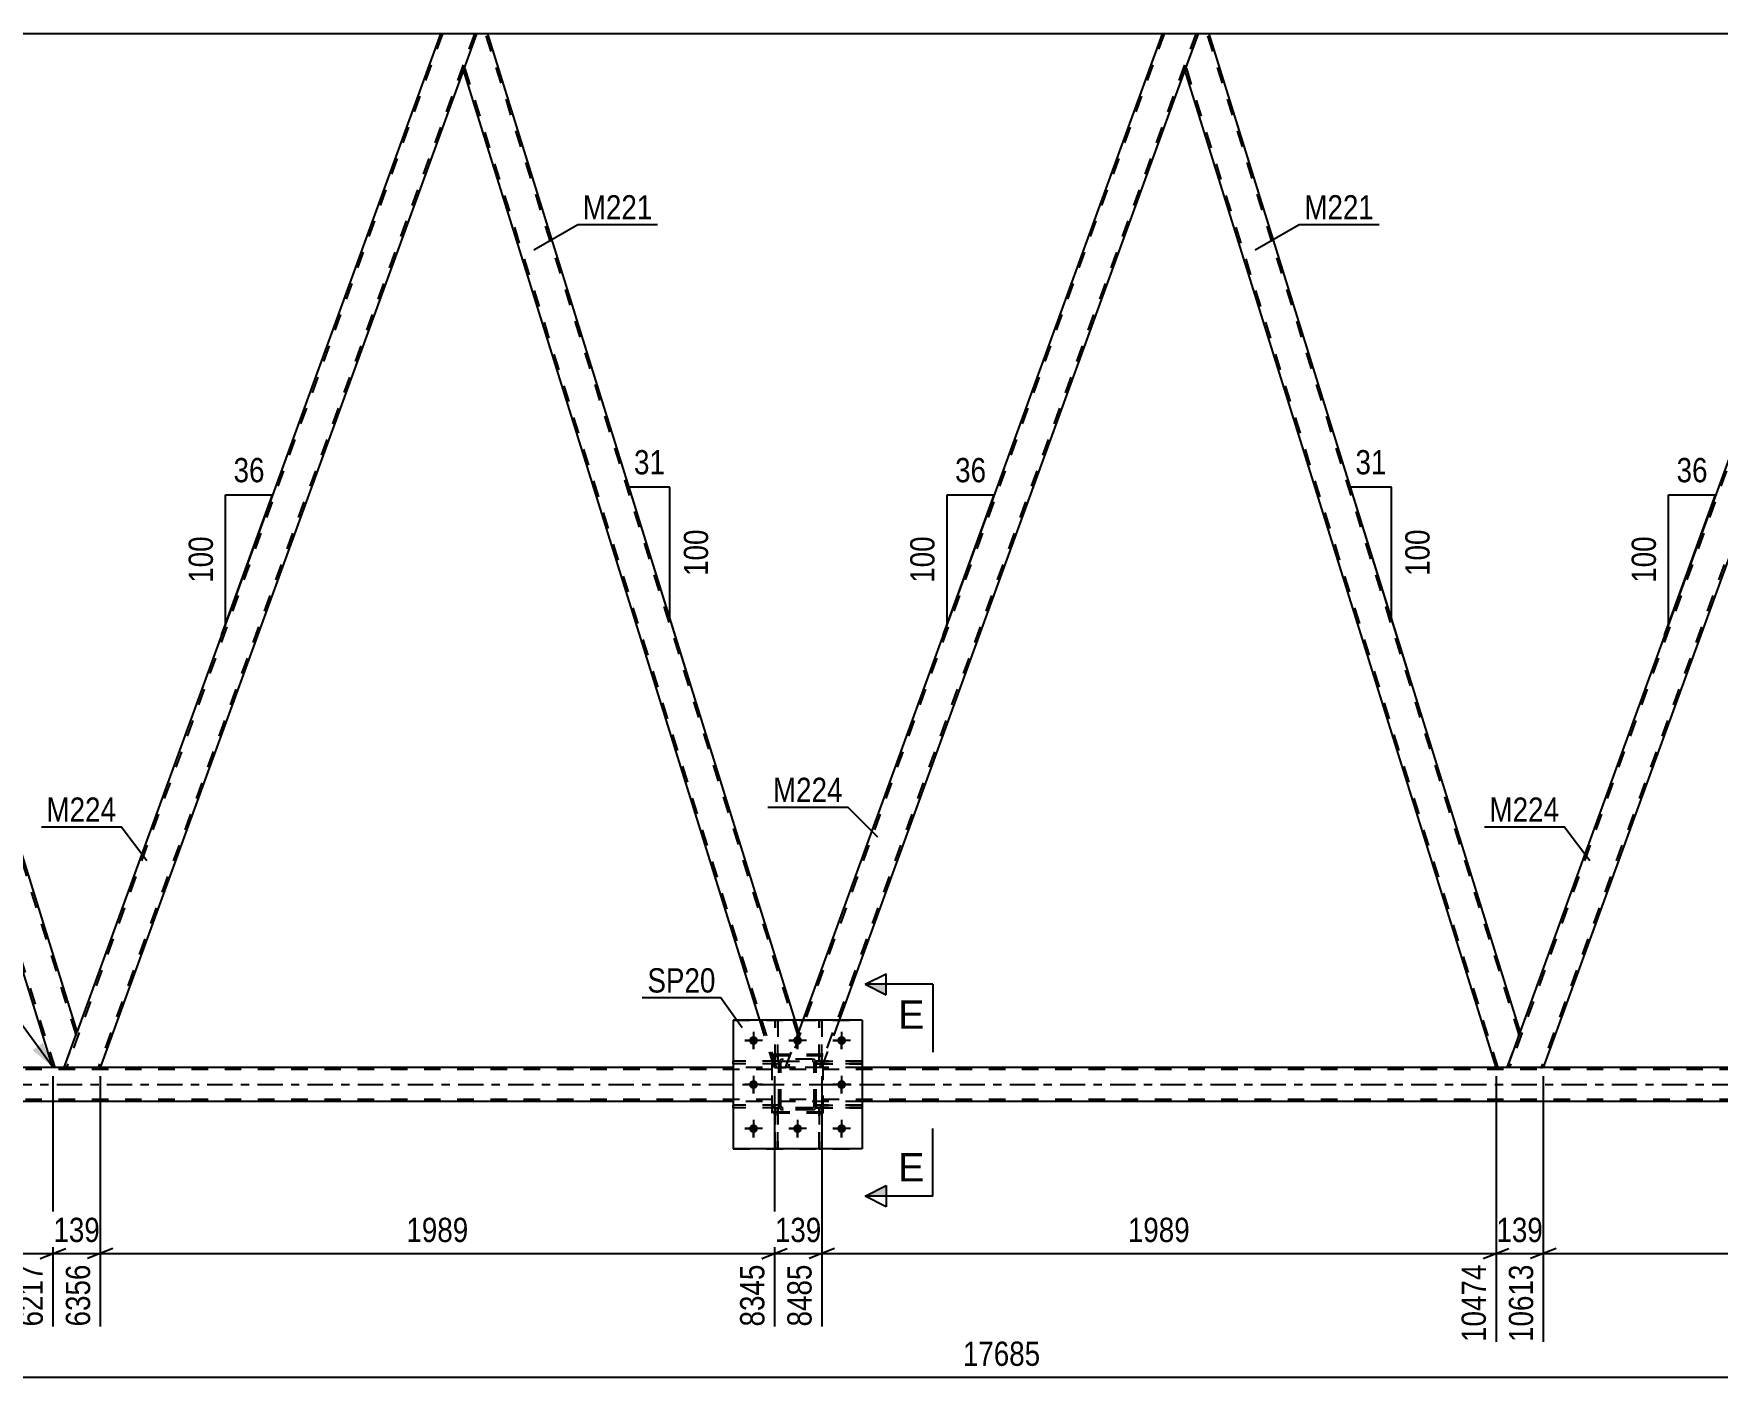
# Model space of a CAD drawing. Header units: millimetres. Extents: x 0 to 841, y 0 to 594.
# Drawn here: x 304.1 to 502.8, y 299.2 to 457.8 of the extents above; entities that cross this region are included whole.
import ezdxf

# ---------------------------------------------------------------- set-up
doc = ezdxf.new("R2010")
doc.units = ezdxf.units.MM
doc.linetypes.add('DXK_LINE_DOT2', pattern=[3.9198, 1.9599, -1.9599])
doc.linetypes.add('DXK_LINE_DOT3', pattern=[5.9187, 2.979, -0.9799, 0.9799, -0.9799])
doc.styles.add('Arial', font='ARIAL.TTF', dxfattribs={"height": 0.2})
doc.styles.add('Arial Narrow', font='ARIALN.TTF', dxfattribs={"height": 0.2})

# ---------------------------------------------------------------- blocks, each defined once
blk = doc.blocks.new('Part-318894934-3386 - 3252')
at = {"color": 7, "linetype": 'DXK_LINE_DOT2'}
for p, q in [((386.64, 341.39), (401.84, 341.39)), ((386.64, 341.39), (386.64, 326.19)), ((401.84, 341.39), (401.84, 326.19)), ((386.64, 326.19), (401.84, 326.19))]:
    blk.add_line(p, q, dxfattribs=at)
blk = doc.blocks.new('Part-318894934-3440 - 3252')
at = {"color": 2, "linetype": 'Continuous'}
for p, q in [((306.38, 335.79), (231.57, 335.79)), ((386.64, 335.79), (311.96, 335.79)), ((476.65, 335.79), (401.84, 335.79)), ((556.9, 335.79), (482.23, 335.79)), ((386.64, 331.79), (231.57, 331.79)), ((556.9, 331.79), (401.84, 331.79))]:
    blk.add_line(p, q, dxfattribs=at)
at = {"color": 7, "linetype": 'DXK_LINE_DOT2'}
for p, q in [((311.96, 335.79), (306.38, 335.79)), ((401.84, 335.79), (386.64, 335.79)), ((482.23, 335.79), (476.65, 335.79)), ((704.9, 335.55), (93.76, 335.55)), ((704.9, 332.03), (93.76, 332.03)), ((401.84, 331.79), (386.64, 331.79))]:
    blk.add_line(p, q, dxfattribs=at)
at = {"color": 7, "linetype": 'DXK_LINE_DOT3'}
blk.add_line((93.76, 333.79), (704.9, 333.79), dxfattribs=at)
blk = doc.blocks.new('Part-318894934-3387 - 3252')
at = {"color": 7, "linetype": 'DXK_LINE_DOT2'}
for p, q in [((392.04, 336.31), (392.07, 336.5)), ((392.07, 336.5), (392.04, 336.31)), ((392.04, 331.27), (392.04, 336.31)), ((392.28, 336.31), (392.29, 336.41)), ((392.28, 331.27), (392.28, 336.31)), ((392.29, 336.41), (392.35, 336.48)), ((392.33, 336.76), (392.52, 336.79)), ((392.52, 336.79), (392.33, 336.76)), ((392.35, 336.48), (392.42, 336.54)), ((392.42, 336.54), (392.52, 336.55)), ((395.96, 336.79), (392.52, 336.79)), ((392.52, 336.55), (395.96, 336.55)), ((395.96, 336.79), (396.14, 336.76)), ((396.14, 336.76), (395.96, 336.79)), ((395.96, 336.55), (396.05, 336.54)), ((396.05, 336.54), (396.12, 336.48)), ((396.12, 336.48), (396.18, 336.41)), ((396.18, 336.41), (396.2, 336.31)), ((396.2, 331.27), (396.2, 336.31)), ((396.4, 336.5), (396.44, 336.31)), ((396.44, 336.31), (396.4, 336.5)), ((396.44, 331.27), (396.44, 336.31)), ((392.07, 331.09), (392.04, 331.27)), ((392.04, 331.27), (392.07, 331.09)), ((392.29, 331.18), (392.28, 331.27)), ((392.35, 331.11), (392.29, 331.18)), ((392.52, 330.79), (392.33, 330.83)), ((392.33, 330.83), (392.52, 330.79)), ((392.42, 331.05), (392.35, 331.11)), ((392.52, 331.03), (392.42, 331.05)), ((395.96, 331.03), (392.52, 331.03)), ((395.96, 330.79), (392.52, 330.79)), ((396.05, 331.05), (395.96, 331.03)), ((396.14, 330.83), (395.96, 330.79)), ((395.96, 330.79), (396.14, 330.83)), ((396.12, 331.11), (396.05, 331.05)), ((396.18, 331.18), (396.12, 331.11)), ((396.2, 331.27), (396.18, 331.18)), ((396.44, 331.27), (396.4, 331.09)), ((396.4, 331.09), (396.44, 331.27))]:
    blk.add_line(p, q, dxfattribs=at)
at = {"color": 7, "linetype": 'DXK_LINE_DOT3'}
blk.add_line((394.24, 333.79), (394.24, 333.79), dxfattribs=at)
at = {"color": 7, "linetype": 'DXK_LINE_DOT2'}
for centre, start, end in [((392.52, 336.31), 112.5, 157.5), ((392.52, 336.31), 112.5, 157.5), ((395.96, 336.31), 22.5, 67.5), ((395.96, 336.31), 22.5, 67.5), ((392.52, 331.27), 202.5, 247.5), ((392.52, 331.27), 202.5, 247.5), ((395.96, 331.27), 292.5, 337.5), ((395.96, 331.27), 292.5, 337.5)]:
    blk.add_arc(centre, 0.48, start, end, dxfattribs=at)
blk = doc.blocks.new('Part-318894934-3388 - 3252')
at = {"color": 7, "linetype": 'DXK_LINE_DOT2'}
for p, q in [((397.24, 337.2), (391.24, 337.2)), ((391.24, 330.4), (391.24, 337.2)), ((397.24, 330.4), (397.24, 337.2)), ((397.24, 330.4), (391.24, 330.4))]:
    blk.add_line(p, q, dxfattribs=at)
blk = doc.blocks.new('Part-318894934-3452 - 3252')
at = {"color": 7, "linetype": 'DXK_LINE_DOT2'}
for p, q in [((392.04, 336.31), (392.07, 336.5)), ((392.07, 336.5), (392.04, 336.31)), ((392.04, 331.27), (392.04, 336.31)), ((392.28, 336.31), (392.29, 336.41)), ((392.28, 331.27), (392.28, 336.31)), ((392.29, 336.41), (392.35, 336.48)), ((392.33, 336.76), (392.52, 336.79)), ((392.52, 336.79), (392.33, 336.76)), ((392.35, 336.48), (392.42, 336.54)), ((392.42, 336.54), (392.52, 336.55)), ((395.96, 336.79), (392.52, 336.79)), ((392.52, 336.55), (395.96, 336.55)), ((395.96, 336.79), (396.14, 336.76)), ((396.14, 336.76), (395.96, 336.79)), ((395.96, 336.55), (396.05, 336.54)), ((396.05, 336.54), (396.12, 336.48)), ((396.12, 336.48), (396.18, 336.41)), ((396.18, 336.41), (396.2, 336.31)), ((396.2, 331.27), (396.2, 336.31)), ((396.4, 336.5), (396.44, 336.31)), ((396.44, 336.31), (396.4, 336.5)), ((396.44, 331.27), (396.44, 336.31)), ((392.07, 331.09), (392.04, 331.27)), ((392.04, 331.27), (392.07, 331.09)), ((392.29, 331.18), (392.28, 331.27)), ((392.35, 331.11), (392.29, 331.18)), ((392.52, 330.79), (392.33, 330.83)), ((392.33, 330.83), (392.52, 330.79)), ((392.42, 331.05), (392.35, 331.11)), ((392.52, 331.03), (392.42, 331.05)), ((395.96, 331.03), (392.52, 331.03)), ((395.96, 330.79), (392.52, 330.79)), ((396.05, 331.05), (395.96, 331.03)), ((396.14, 330.83), (395.96, 330.79)), ((395.96, 330.79), (396.14, 330.83)), ((396.12, 331.11), (396.05, 331.05)), ((396.18, 331.18), (396.12, 331.11)), ((396.2, 331.27), (396.18, 331.18)), ((396.44, 331.27), (396.4, 331.09)), ((396.4, 331.09), (396.44, 331.27))]:
    blk.add_line(p, q, dxfattribs=at)
at = {"color": 7, "linetype": 'DXK_LINE_DOT3'}
blk.add_line((394.24, 333.79), (394.24, 333.79), dxfattribs=at)
at = {"color": 7, "linetype": 'DXK_LINE_DOT2'}
for centre, start, end in [((392.52, 336.31), 112.5, 157.5), ((392.52, 336.31), 112.5, 157.5), ((395.96, 336.31), 22.5, 67.5), ((395.96, 336.31), 22.5, 67.5), ((392.52, 331.27), 202.5, 247.5), ((392.52, 331.27), 202.5, 247.5), ((395.96, 331.27), 292.5, 337.5), ((395.96, 331.27), 292.5, 337.5)]:
    blk.add_arc(centre, 0.48, start, end, dxfattribs=at)
blk = doc.blocks.new('Part-318894934-3643 - 3252')
at = {"color": 7, "linetype": 'DXK_LINE_DOT2'}
for p, q in [((396.79, 336.55), (396.79, 341.4)), ((396.79, 341.4), (397.11, 341.4)), ((397.11, 341.4), (397.11, 336.55)), ((396.79, 337.15), (397.11, 337.15)), ((397.11, 336.55), (396.79, 336.55))]:
    blk.add_line(p, q, dxfattribs=at)
blk = doc.blocks.new('Part-318894934-3467 - 3252')
at = {"color": 2, "linetype": 'Continuous'}
for p, q in [((356.36, 457.79), (354.81, 453.54)), ((357.68, 457.79), (356.36, 457.79)), ((393.96, 341.39), (357.68, 457.79)), ((389.77, 341.39), (354.81, 453.54))]:
    blk.add_line(p, q, dxfattribs=at)
at = {"color": 7, "linetype": 'DXK_LINE_DOT2'}
for p, q in [((394.25, 339.67), (357.43, 457.79)), ((391.77, 335.79), (354.95, 453.91)), ((391.52, 335.79), (389.77, 341.39)), ((392.83, 335.79), (394.38, 340.04)), ((394.38, 340.04), (393.96, 341.39)), ((391.52, 335.79), (392.83, 335.79))]:
    blk.add_line(p, q, dxfattribs=at)
blk = doc.blocks.new('Part-318894934-3603 - 3252')
at = {"color": 7, "linetype": 'DXK_LINE_DOT2'}
for p, q in [((396.44, 336.24), (396.44, 336.56)), ((396.44, 336.56), (401.84, 336.56)), ((401.84, 336.24), (396.44, 336.24)), ((397.04, 336.24), (397.04, 336.56)), ((401.84, 336.56), (401.84, 336.24))]:
    blk.add_line(p, q, dxfattribs=at)
blk = doc.blocks.new('Part-318894934-3490 - 3252')
at = {"color": 7, "linetype": 'DXK_LINE_DOT2'}
for p, q in [((437.49, 457.79), (393.09, 335.79)), ((441.24, 457.79), (396.84, 335.79)), ((441.5, 457.79), (439.95, 453.54)), ((392.83, 335.79), (394.87, 341.39)), ((399.13, 341.39), (397.09, 335.79)), ((397.09, 335.79), (392.83, 335.79))]:
    blk.add_line(p, q, dxfattribs=at)
at = {"color": 2, "linetype": 'Continuous'}
for p, q in [((437.24, 457.79), (394.87, 341.39)), ((441.5, 457.79), (437.24, 457.79)), ((439.95, 453.54), (399.13, 341.39))]:
    blk.add_line(p, q, dxfattribs=at)
blk = doc.blocks.new('Part-318894934-3495 - 3252')
at = {"color": 2, "linetype": 'Continuous'}
for p, q in [((441.5, 457.79), (439.95, 453.54)), ((442.81, 457.79), (441.5, 457.79)), ((479.52, 340.04), (442.81, 457.79)), ((476.65, 335.79), (439.95, 453.54)), ((479.52, 340.04), (477.97, 335.79)), ((477.97, 335.79), (476.65, 335.79))]:
    blk.add_line(p, q, dxfattribs=at)
at = {"color": 7, "linetype": 'DXK_LINE_DOT2'}
for p, q in [((479.38, 339.67), (442.56, 457.79)), ((476.9, 335.79), (440.08, 453.91))]:
    blk.add_line(p, q, dxfattribs=at)
blk = doc.blocks.new('Bolt-318894934-3496 - 3252')
at = {"color": 1, "linetype": 'Continuous'}
for p, q in [((389.04, 340.03), (389.04, 339.34)), ((394.24, 340.03), (394.24, 339.34)), ((399.44, 340.03), (399.44, 339.34)), ((388, 338.99), (388.69, 338.99)), ((389.04, 337.95), (389.04, 338.65)), ((390.08, 338.99), (389.38, 338.99)), ((393.2, 338.99), (393.89, 338.99)), ((394.24, 337.95), (394.24, 338.65)), ((395.28, 338.99), (394.58, 338.99)), ((398.4, 338.99), (399.09, 338.99)), ((399.44, 337.95), (399.44, 338.65)), ((400.48, 338.99), (399.78, 338.99)), ((388, 333.79), (388.69, 333.79)), ((389.04, 334.83), (389.04, 334.14)), ((390.08, 333.79), (389.38, 333.79)), ((398.4, 333.79), (399.09, 333.79)), ((399.44, 334.83), (399.44, 334.14)), ((400.48, 333.79), (399.78, 333.79)), ((389.04, 332.75), (389.04, 333.45)), ((399.44, 332.75), (399.44, 333.45)), ((388, 328.59), (388.69, 328.59)), ((389.04, 329.63), (389.04, 328.94)), ((389.04, 327.55), (389.04, 328.25)), ((390.08, 328.59), (389.38, 328.59)), ((393.2, 328.59), (393.89, 328.59)), ((394.24, 329.63), (394.24, 328.94)), ((394.24, 327.55), (394.24, 328.25)), ((395.28, 328.59), (394.58, 328.59)), ((398.4, 328.59), (399.09, 328.59)), ((399.44, 329.63), (399.44, 328.94)), ((399.44, 327.55), (399.44, 328.25)), ((400.48, 328.59), (399.78, 328.59))]:
    blk.add_line(p, q, dxfattribs=at)
blk = doc.blocks.new('Part-318894934-3513 - 3252')
at = {"color": 2, "linetype": 'Continuous'}
for p, q in [((401.84, 341.39), (386.64, 341.39)), ((386.64, 341.39), (386.64, 326.19)), ((401.84, 341.39), (401.84, 326.19)), ((401.84, 326.19), (386.64, 326.19))]:
    blk.add_line(p, q, dxfattribs=at)
blk = doc.blocks.new('Part-318894934-3597 - 3252')
at = {"color": 7, "linetype": 'DXK_LINE_DOT2'}
for p, q in [((391.59, 336.55), (391.59, 341.4)), ((391.59, 341.4), (391.91, 341.4)), ((391.91, 341.4), (391.91, 336.55)), ((391.59, 337.15), (391.91, 337.15)), ((391.91, 336.55), (391.59, 336.55))]:
    blk.add_line(p, q, dxfattribs=at)
blk = doc.blocks.new('Part-318894934-3526 - 3252')
at = {"color": 7, "linetype": 'DXK_LINE_DOT2'}
for p, q in [((392.04, 336.56), (386.64, 336.56)), ((386.64, 336.56), (386.64, 336.24)), ((392.04, 336.24), (386.64, 336.24)), ((391.44, 336.24), (391.44, 336.56)), ((392.04, 336.24), (392.04, 336.56))]:
    blk.add_line(p, q, dxfattribs=at)
blk = doc.blocks.new('Part-318894934-3527 - 3252')
at = {"color": 7, "linetype": 'DXK_LINE_DOT2'}
for p, q in [((392.04, 331.36), (386.64, 331.36)), ((386.64, 331.36), (386.64, 331.04)), ((392.04, 331.04), (386.64, 331.04)), ((391.44, 331.04), (391.44, 331.36)), ((392.04, 331.04), (392.04, 331.36))]:
    blk.add_line(p, q, dxfattribs=at)
blk = doc.blocks.new('Part-318894934-3549 - 3252')
at = {"color": 7, "linetype": 'DXK_LINE_DOT2'}
for p, q in [((397.11, 331.03), (396.79, 331.03)), ((396.79, 331.03), (396.79, 326.2)), ((396.79, 330.43), (397.11, 330.43)), ((397.11, 326.2), (397.11, 331.03)), ((396.79, 326.2), (397.11, 326.2))]:
    blk.add_line(p, q, dxfattribs=at)
blk = doc.blocks.new('Part-318894934-3552 - 3252')
at = {"color": 7, "linetype": 'DXK_LINE_DOT2'}
for p, q in [((401.84, 331.36), (396.44, 331.36)), ((396.44, 331.36), (396.44, 331.04)), ((396.44, 331.04), (401.84, 331.04)), ((397.04, 331.04), (397.04, 331.36)), ((401.84, 331.04), (401.84, 331.36))]:
    blk.add_line(p, q, dxfattribs=at)
blk = doc.blocks.new('Part-318894934-3557 - 3252')
at = {"color": 2, "linetype": 'Continuous'}
for p, q in [((271.23, 457.79), (269.68, 453.54)), ((272.54, 457.79), (271.23, 457.79)), ((309.25, 340.04), (272.54, 457.79)), ((306.38, 335.79), (269.68, 453.54)), ((307.7, 335.79), (309.25, 340.04)), ((307.7, 335.79), (306.38, 335.79))]:
    blk.add_line(p, q, dxfattribs=at)
at = {"color": 7, "linetype": 'DXK_LINE_DOT2'}
for p, q in [((309.11, 339.67), (272.29, 457.79)), ((306.63, 335.79), (269.82, 453.91))]:
    blk.add_line(p, q, dxfattribs=at)
blk = doc.blocks.new('Part-318894934-3560 - 3252')
at = {"color": 7, "linetype": 'DXK_LINE_DOT2'}
for p, q in [((396.79, 326.2), (396.79, 331.03)), ((396.79, 331.03), (397.11, 331.03)), ((396.79, 330.43), (397.11, 330.43)), ((397.11, 331.03), (397.11, 326.2)), ((397.11, 326.2), (396.79, 326.2))]:
    blk.add_line(p, q, dxfattribs=at)
blk = doc.blocks.new('Part-318894934-3561 - 3252')
at = {"color": 7, "linetype": 'DXK_LINE_DOT2'}
for p, q in [((391.59, 326.2), (391.59, 331.03)), ((391.59, 331.03), (391.91, 331.03)), ((391.59, 330.43), (391.91, 330.43)), ((391.91, 331.03), (391.91, 326.2)), ((391.91, 326.2), (391.59, 326.2))]:
    blk.add_line(p, q, dxfattribs=at)
blk = doc.blocks.new('Bolt-318894934-3572 - 3252')
at = {"linetype": 'Continuous'}
for points in [[(389.56, 338.99, -1), (388.52, 338.99, -1)], [(394.76, 338.99, -1), (393.72, 338.99, -1)], [(399.96, 338.99, -1), (398.92, 338.99, -1)], [(389.56, 333.79, -1), (388.52, 333.79, -1)], [(399.96, 333.79, -1), (398.92, 333.79, -1)], [(389.56, 328.59, -1), (388.52, 328.59, -1)], [(394.76, 328.59, -1), (393.72, 328.59, -1)], [(399.96, 328.59, -1), (398.92, 328.59, -1)]]:
    blk.add_hatch(color=1, dxfattribs=at).paths.add_polyline_path(points)
at = {"color": 1, "linetype": 'Continuous'}
for p, q in [((389.04, 340.03), (389.04, 337.95)), ((394.24, 340.03), (394.24, 337.95)), ((399.44, 340.03), (399.44, 337.95)), ((390.08, 338.99), (388, 338.99)), ((395.28, 338.99), (393.2, 338.99)), ((400.48, 338.99), (398.4, 338.99)), ((390.08, 333.79), (388, 333.79)), ((389.04, 334.83), (389.04, 332.75)), ((400.48, 333.79), (398.4, 333.79)), ((399.44, 334.83), (399.44, 332.75)), ((390.08, 328.59), (388, 328.59)), ((389.04, 329.63), (389.04, 327.55)), ((395.28, 328.59), (393.2, 328.59)), ((394.24, 329.63), (394.24, 327.55)), ((400.48, 328.59), (398.4, 328.59)), ((399.44, 329.63), (399.44, 327.55))]:
    blk.add_line(p, q, dxfattribs=at)
blk = doc.blocks.new('Part-318894934-3582 - 3252')
at = {"color": 7, "linetype": 'DXK_LINE_DOT2'}
for p, q in [((397.24, 337.33), (391.24, 337.33)), ((391.24, 330.53), (391.24, 337.33)), ((397.24, 330.53), (397.24, 337.33)), ((397.24, 330.53), (391.24, 330.53))]:
    blk.add_line(p, q, dxfattribs=at)
blk = doc.blocks.new('Part-318894934-3587 - 3252')
at = {"color": 7, "linetype": 'DXK_LINE_DOT2'}
for p, q in [((396.44, 331.04), (396.44, 331.36)), ((396.44, 331.36), (401.84, 331.36)), ((401.84, 331.04), (396.44, 331.04)), ((397.04, 331.04), (397.04, 331.36)), ((401.84, 331.36), (401.84, 331.04))]:
    blk.add_line(p, q, dxfattribs=at)
blk = doc.blocks.new('Part-318894934-3590 - 3252')
at = {"color": 7, "linetype": 'DXK_LINE_DOT2'}
for p, q in [((392.04, 336.56), (386.64, 336.56)), ((386.64, 336.24), (386.64, 336.56)), ((392.04, 336.24), (386.64, 336.24)), ((391.44, 336.24), (391.44, 336.56)), ((392.04, 336.56), (392.04, 336.24))]:
    blk.add_line(p, q, dxfattribs=at)
blk = doc.blocks.new('Part-318894934-3606 - 3252')
at = {"color": 7, "linetype": 'DXK_LINE_DOT2'}
for p, q in [((391.91, 331.03), (391.59, 331.03)), ((391.59, 331.03), (391.59, 326.2)), ((391.59, 330.43), (391.91, 330.43)), ((391.91, 326.2), (391.91, 331.03)), ((391.59, 326.2), (391.91, 326.2))]:
    blk.add_line(p, q, dxfattribs=at)
blk = doc.blocks.new('Part-318894934-3639 - 3252')
at = {"color": 7, "linetype": 'DXK_LINE_DOT2'}
for p, q in [((392.04, 331.36), (386.64, 331.36)), ((386.64, 331.04), (386.64, 331.36)), ((392.04, 331.04), (386.64, 331.04)), ((391.44, 331.04), (391.44, 331.36)), ((392.04, 331.36), (392.04, 331.04))]:
    blk.add_line(p, q, dxfattribs=at)
blk = doc.blocks.new('Part-318894934-3649 - 3252')
at = {"color": 7, "linetype": 'DXK_LINE_DOT2'}
for p, q in [((401.84, 336.56), (396.44, 336.56)), ((396.44, 336.56), (396.44, 336.24)), ((396.44, 336.24), (401.84, 336.24)), ((397.04, 336.24), (397.04, 336.56)), ((401.84, 336.24), (401.84, 336.56))]:
    blk.add_line(p, q, dxfattribs=at)
blk = doc.blocks.new('Part-318894934-3660 - 3252')
at = {"color": 7, "linetype": 'DXK_LINE_DOT2'}
for p, q in [((522.63, 457.79), (478.22, 335.79)), ((526.37, 457.79), (481.97, 335.79)), ((526.63, 457.79), (525.08, 453.54)), ((477.97, 335.79), (479.52, 340.04)), ((481.91, 335.79), (482.08, 335.79))]:
    blk.add_line(p, q, dxfattribs=at)
at = {"color": 2, "linetype": 'Continuous'}
for p, q in [((522.37, 457.79), (479.52, 340.04)), ((526.63, 457.79), (522.37, 457.79)), ((525.08, 453.54), (482.23, 335.79)), ((481.91, 335.79), (477.97, 335.79)), ((482.19, 335.79), (481.91, 335.79)), ((482.23, 335.79), (482.19, 335.79))]:
    blk.add_line(p, q, dxfattribs=at)
blk = doc.blocks.new('Part-318894934-3676 - 3252')
at = {"color": 2, "linetype": 'Continuous'}
for p, q in [((352.1, 457.79), (272.54, 457.79)), ((437.24, 457.79), (357.68, 457.79)), ((522.37, 457.79), (442.81, 457.79))]:
    blk.add_line(p, q, dxfattribs=at)
at = {"color": 7, "linetype": 'DXK_LINE_DOT2'}
for p, q in [((357.68, 457.79), (352.1, 457.79)), ((442.81, 457.79), (437.24, 457.79))]:
    blk.add_line(p, q, dxfattribs=at)
blk = doc.blocks.new('Part-318894934-3681 - 3252')
at = {"color": 7, "linetype": 'DXK_LINE_DOT2'}
for p, q in [((352.36, 457.79), (307.96, 335.79)), ((356.11, 457.79), (311.7, 335.79)), ((356.36, 457.79), (354.81, 453.54)), ((307.7, 335.79), (309.25, 340.04)), ((311.64, 335.79), (311.81, 335.79))]:
    blk.add_line(p, q, dxfattribs=at)
at = {"color": 2, "linetype": 'Continuous'}
for p, q in [((352.1, 457.79), (309.25, 340.04)), ((356.36, 457.79), (352.1, 457.79)), ((354.81, 453.54), (311.96, 335.79)), ((311.64, 335.79), (307.7, 335.79)), ((311.92, 335.79), (311.64, 335.79)), ((311.96, 335.79), (311.92, 335.79))]:
    blk.add_line(p, q, dxfattribs=at)
blk = doc.blocks.new('Part-318894934-3688 - 3252')
at = {"color": 2, "linetype": 'Continuous'}
for p, q in [((396.79, 341.39), (396.79, 341.4)), ((397.11, 341.4), (396.79, 341.4)), ((397.11, 341.39), (397.11, 341.4))]:
    blk.add_line(p, q, dxfattribs=at)
at = {"color": 7, "linetype": 'DXK_LINE_DOT2'}
for p, q in [((396.79, 336.55), (396.79, 341.39)), ((397.11, 336.55), (397.11, 341.39)), ((396.79, 337.15), (397.11, 337.15)), ((397.11, 336.55), (396.79, 336.55))]:
    blk.add_line(p, q, dxfattribs=at)
blk = doc.blocks.new('Part-318894934-3691 - 3252')
at = {"color": 2, "linetype": 'Continuous'}
for p, q in [((391.59, 341.39), (391.59, 341.4)), ((391.91, 341.4), (391.59, 341.4)), ((391.91, 341.39), (391.91, 341.4))]:
    blk.add_line(p, q, dxfattribs=at)
at = {"color": 7, "linetype": 'DXK_LINE_DOT2'}
for p, q in [((391.59, 336.55), (391.59, 341.39)), ((391.91, 336.55), (391.91, 341.39)), ((391.59, 337.15), (391.91, 337.15)), ((391.91, 336.55), (391.59, 336.55))]:
    blk.add_line(p, q, dxfattribs=at)
blk = doc.blocks.new('StraightDimension-318894934-4411 - 3252')
at = {"color": 7, "linetype": 'Continuous'}
blk.add_line((84.5, 299.25), (752.11, 299.25), dxfattribs=at)
at = {"color": 0}
blk.add_wipeout([(423.48, 300), (423.48, 304.2), (413.14, 304.2), (413.14, 300)], dxfattribs=at)
at = {"color": 3, "style": 'Arial Narrow'}
blk.add_text('17685', height=2.863, dxfattribs=at).set_placement((413.74, 300.6))
blk = doc.blocks.new('StraightDimension-318894934-4303 - 3252')
at = {"color": 7, "linetype": 'Continuous'}
for p, q in [((476.65, 334.79), (476.65, 303.42)), ((482.23, 334.79), (482.23, 303.42)), ((475.15, 313.26), (478.15, 314.46)), ((483.73, 314.46), (480.73, 313.26)), ((476.65, 313.86), (482.23, 313.86))]:
    blk.add_line(p, q, dxfattribs=at)
at = {"color": 0}
blk.add_wipeout([(482.78, 314.61), (482.78, 318.81), (476.1, 318.81), (476.1, 314.61)], dxfattribs=at)
at = {"color": 0, "linetype": 'Continuous'}
blk.add_wipeout([(481.63, 313.16), (477.43, 313.16), (477.43, 302.82), (481.63, 302.82)], dxfattribs=at)
at = {"color": 3, "style": 'Arial Narrow'}
blk.add_text('139', height=2.863, dxfattribs=at).set_placement((476.7, 315.21))
at = {"color": 3, "linetype": 'Continuous', "style": 'Arial Narrow'}
blk.add_text('10613', height=2.863, rotation=90.0002, dxfattribs=at).set_placement((481.03, 303.42))
blk = doc.blocks.new('AngleDimension-318894934-3856 - 3252')
at = {"color": 7, "linetype": 'Continuous'}
for p, q in [((379.18, 404.29), (374.36, 404.29)), ((379.18, 388.82), (374.36, 404.29)), ((379.18, 388.82), (379.18, 404.29)), ((381.19, 382.36), (379.18, 388.82))]:
    blk.add_line(p, q, dxfattribs=at)
at = {"color": 0}
for points in [[(379.19, 405.19), (379.19, 409.39), (374.34, 409.39), (374.34, 405.19)], [(384.28, 399.9), (380.08, 399.9), (380.08, 393.21), (384.28, 393.21)]]:
    blk.add_wipeout(points, dxfattribs=at)
at = {"color": 3, "style": 'Arial Narrow'}
blk.add_text('31', height=2.863, dxfattribs=at).set_placement((374.94, 405.79))
blk.add_text('100', height=2.863, rotation=90.0002, dxfattribs=at).set_placement((383.68, 393.81))
blk = doc.blocks.new('AngleDimension-318894934-3786 - 3252')
at = {"color": 7, "linetype": 'Continuous'}
for p, q in [((497.02, 403.36), (502.56, 403.36)), ((497.02, 388.13), (502.56, 403.36)), ((497.02, 388.13), (497.02, 403.36)), ((496.55, 386.85), (497.02, 388.13))]:
    blk.add_line(p, q, dxfattribs=at)
at = {"color": 0}
for points in [[(502.22, 404.26), (502.22, 408.46), (497.36, 408.46), (497.36, 404.26)], [(496.12, 399.09), (491.92, 399.09), (491.92, 392.4), (496.12, 392.4)]]:
    blk.add_wipeout(points, dxfattribs=at)
at = {"color": 3, "style": 'Arial Narrow'}
blk.add_text('36', height=2.863, dxfattribs=at).set_placement((497.96, 404.86))
blk.add_text('100', height=2.863, rotation=90.0002, dxfattribs=at).set_placement((495.52, 393))
blk = doc.blocks.new('AngleDimension-318894934-3814 - 3252')
at = {"color": 7, "linetype": 'Continuous'}
for p, q in [((411.89, 403.36), (417.43, 403.36)), ((411.89, 388.13), (417.43, 403.36)), ((411.89, 388.13), (411.89, 403.36)), ((411.42, 386.85), (411.89, 388.13))]:
    blk.add_line(p, q, dxfattribs=at)
at = {"color": 0}
for points in [[(417.08, 404.26), (417.08, 408.46), (412.23, 408.46), (412.23, 404.26)], [(410.99, 399.09), (406.79, 399.09), (406.79, 392.4), (410.99, 392.4)]]:
    blk.add_wipeout(points, dxfattribs=at)
at = {"color": 3, "style": 'Arial Narrow'}
blk.add_text('36', height=2.863, dxfattribs=at).set_placement((412.83, 404.86))
blk.add_text('100', height=2.863, rotation=90.0002, dxfattribs=at).set_placement((410.39, 393))
blk = doc.blocks.new('AngleDimension-318894934-3828 - 3252')
at = {"color": 7, "linetype": 'Continuous'}
for p, q in [((464.31, 404.29), (459.49, 404.29)), ((464.31, 388.82), (459.49, 404.29)), ((464.31, 388.82), (464.31, 404.29)), ((466.32, 382.36), (464.31, 388.82))]:
    blk.add_line(p, q, dxfattribs=at)
at = {"color": 0}
for points in [[(464.33, 405.19), (464.33, 409.39), (459.47, 409.39), (459.47, 405.19)], [(469.41, 399.9), (465.21, 399.9), (465.21, 393.21), (469.41, 393.21)]]:
    blk.add_wipeout(points, dxfattribs=at)
at = {"color": 3, "style": 'Arial Narrow'}
blk.add_text('31', height=2.863, dxfattribs=at).set_placement((460.07, 405.79))
blk.add_text('100', height=2.863, rotation=90.0002, dxfattribs=at).set_placement((468.81, 393.81))
blk = doc.blocks.new('AngleDimension-318894934-3842 - 3252')
at = {"color": 7, "linetype": 'Continuous'}
for p, q in [((326.75, 403.36), (332.29, 403.36)), ((326.75, 388.13), (332.29, 403.36)), ((326.75, 388.13), (326.75, 403.36)), ((326.28, 386.85), (326.75, 388.13))]:
    blk.add_line(p, q, dxfattribs=at)
at = {"color": 0}
for points in [[(331.95, 404.26), (331.95, 408.46), (327.09, 408.46), (327.09, 404.26)], [(325.85, 399.09), (321.65, 399.09), (321.65, 392.4), (325.85, 392.4)]]:
    blk.add_wipeout(points, dxfattribs=at)
at = {"color": 3, "style": 'Arial Narrow'}
blk.add_text('36', height=2.863, dxfattribs=at).set_placement((327.69, 404.86))
blk.add_text('100', height=2.863, rotation=90.0002, dxfattribs=at).set_placement((325.25, 393))
blk = doc.blocks.new('StraightDimension-318894934-4208 - 3252')
at = {"color": 7, "linetype": 'Continuous'}
for p, q in [((226.82, 334.79), (226.82, 305.25)), ((306.38, 334.79), (306.38, 305.25)), ((228.32, 314.46), (225.32, 313.26)), ((304.88, 313.26), (307.88, 314.46)), ((226.82, 313.86), (306.38, 313.86))]:
    blk.add_line(p, q, dxfattribs=at)
at = {"color": 0}
blk.add_wipeout([(270.86, 314.61), (270.86, 318.81), (262.35, 318.81), (262.35, 314.61)], dxfattribs=at)
at = {"color": 0, "linetype": 'Continuous'}
blk.add_wipeout([(305.78, 313.16), (301.58, 313.16), (301.58, 304.65), (305.78, 304.65)], dxfattribs=at)
at = {"color": 3, "style": 'Arial Narrow'}
blk.add_text('1989', height=2.863, dxfattribs=at).set_placement((262.95, 315.21))
at = {"color": 3, "linetype": 'Continuous', "style": 'Arial Narrow'}
blk.add_text('6217', height=2.863, rotation=90.0002, dxfattribs=at).set_placement((305.18, 305.25))
blk = doc.blocks.new('StraightDimension-318894934-4227 - 3252')
at = {"color": 7, "linetype": 'Continuous'}
for p, q in [((306.38, 334.79), (306.38, 305.25)), ((311.96, 334.79), (311.96, 305.25)), ((304.88, 313.26), (307.88, 314.46)), ((313.46, 314.46), (310.46, 313.26)), ((306.38, 313.86), (311.96, 313.86))]:
    blk.add_line(p, q, dxfattribs=at)
at = {"color": 0}
blk.add_wipeout([(312.51, 314.61), (312.51, 318.81), (305.83, 318.81), (305.83, 314.61)], dxfattribs=at)
at = {"color": 0, "linetype": 'Continuous'}
blk.add_wipeout([(311.36, 313.16), (307.16, 313.16), (307.16, 304.65), (311.36, 304.65)], dxfattribs=at)
at = {"color": 3, "style": 'Arial Narrow'}
blk.add_text('139', height=2.863, dxfattribs=at).set_placement((306.43, 315.21))
at = {"color": 3, "linetype": 'Continuous', "style": 'Arial Narrow'}
blk.add_text('6356', height=2.863, rotation=90.0002, dxfattribs=at).set_placement((310.76, 305.25))
blk = doc.blocks.new('StraightDimension-318894934-4246 - 3252')
at = {"color": 7, "linetype": 'Continuous'}
for p, q in [((311.96, 334.79), (311.96, 305.25)), ((391.52, 334.79), (391.52, 305.25)), ((313.46, 314.46), (310.46, 313.26)), ((390.02, 313.26), (393.02, 314.46)), ((311.96, 313.86), (391.52, 313.86))]:
    blk.add_line(p, q, dxfattribs=at)
at = {"color": 0}
blk.add_wipeout([(355.99, 314.61), (355.99, 318.81), (347.48, 318.81), (347.48, 314.61)], dxfattribs=at)
at = {"color": 0, "linetype": 'Continuous'}
blk.add_wipeout([(390.92, 313.16), (386.72, 313.16), (386.72, 304.65), (390.92, 304.65)], dxfattribs=at)
at = {"color": 3, "style": 'Arial Narrow'}
blk.add_text('1989', height=2.863, dxfattribs=at).set_placement((348.08, 315.21))
at = {"color": 3, "linetype": 'Continuous', "style": 'Arial Narrow'}
blk.add_text('8345', height=2.863, rotation=90.0002, dxfattribs=at).set_placement((390.32, 305.25))
blk = doc.blocks.new('StraightDimension-318894934-4265 - 3252')
at = {"color": 7, "linetype": 'Continuous'}
for p, q in [((391.52, 334.79), (391.52, 305.25)), ((397.09, 334.79), (397.09, 305.25)), ((390.02, 313.26), (393.02, 314.46)), ((398.59, 314.46), (395.59, 313.26)), ((391.52, 313.86), (397.09, 313.86))]:
    blk.add_line(p, q, dxfattribs=at)
at = {"color": 0}
blk.add_wipeout([(397.65, 314.61), (397.65, 318.81), (390.96, 318.81), (390.96, 314.61)], dxfattribs=at)
at = {"color": 0, "linetype": 'Continuous'}
blk.add_wipeout([(396.49, 313.16), (392.29, 313.16), (392.29, 304.65), (396.49, 304.65)], dxfattribs=at)
at = {"color": 3, "style": 'Arial Narrow'}
blk.add_text('139', height=2.863, dxfattribs=at).set_placement((391.56, 315.21))
at = {"color": 3, "linetype": 'Continuous', "style": 'Arial Narrow'}
blk.add_text('8485', height=2.863, rotation=90.0002, dxfattribs=at).set_placement((395.89, 305.25))
blk = doc.blocks.new('StraightDimension-318894934-4284 - 3252')
at = {"color": 7, "linetype": 'Continuous'}
for p, q in [((397.09, 334.79), (397.09, 305.25)), ((476.65, 334.79), (476.65, 303.42)), ((398.59, 314.46), (395.59, 313.26)), ((475.15, 313.26), (478.15, 314.46)), ((397.09, 313.86), (476.65, 313.86))]:
    blk.add_line(p, q, dxfattribs=at)
at = {"color": 0}
blk.add_wipeout([(441.13, 314.61), (441.13, 318.81), (432.61, 318.81), (432.61, 314.61)], dxfattribs=at)
at = {"color": 0, "linetype": 'Continuous'}
blk.add_wipeout([(476.05, 313.16), (471.85, 313.16), (471.85, 302.82), (476.05, 302.82)], dxfattribs=at)
at = {"color": 3, "style": 'Arial Narrow'}
blk.add_text('1989', height=2.863, dxfattribs=at).set_placement((433.21, 315.21))
at = {"color": 3, "linetype": 'Continuous', "style": 'Arial Narrow'}
blk.add_text('10474', height=2.863, rotation=90.0002, dxfattribs=at).set_placement((475.45, 303.42))
blk = doc.blocks.new('StraightDimension-318894934-4322 - 3252')
at = {"color": 7, "linetype": 'Continuous'}
for p, q in [((482.23, 334.79), (482.23, 303.42)), ((561.78, 334.79), (561.78, 303.42)), ((483.73, 314.46), (480.73, 313.26)), ((560.28, 313.26), (563.28, 314.46)), ((482.23, 313.86), (561.78, 313.86))]:
    blk.add_line(p, q, dxfattribs=at)
at = {"color": 0}
blk.add_wipeout([(526.26, 314.61), (526.26, 318.81), (517.75, 318.81), (517.75, 314.61)], dxfattribs=at)
at = {"color": 0, "linetype": 'Continuous'}
blk.add_wipeout([(561.18, 313.16), (556.98, 313.16), (556.98, 302.82), (561.18, 302.82)], dxfattribs=at)
at = {"color": 3, "style": 'Arial Narrow'}
blk.add_text('1989', height=2.863, dxfattribs=at).set_placement((518.35, 315.21))
at = {"color": 3, "linetype": 'Continuous', "style": 'Arial Narrow'}
blk.add_text('12602', height=2.863, rotation=90.0002, dxfattribs=at).set_placement((560.58, 303.42))
blk = doc.blocks.new('Mark-318894934-3463 - 3252')
at = {"color": 0}
blk.add_wipeout([(377.12, 435.87), (377.12, 438.87), (368.89, 438.87), (368.89, 435.87)], dxfattribs=at)
blk.add_wipeout([(377.12, 435.87), (377.12, 438.87), (368.89, 438.87), (368.89, 435.87)], dxfattribs=at)
at = {"color": 30, "linetype": 'Continuous'}
for p, q in [((363.1, 432.27), (368.29, 435.27)), ((368.29, 435.27), (377.72, 435.27))]:
    blk.add_line(p, q, dxfattribs=at)
at = {"color": 3, "style": 'Arial Narrow'}
blk.add_text('M221', height=2.863, dxfattribs=at).set_placement((368.89, 435.87))
blk = doc.blocks.new('Mark-318894934-3486 - 3252')
at = {"color": 0}
blk.add_wipeout([(399.56, 367.13), (399.56, 370.13), (391.33, 370.13), (391.33, 367.13)], dxfattribs=at)
blk.add_wipeout([(399.56, 367.13), (399.56, 370.13), (391.33, 370.13), (391.33, 367.13)], dxfattribs=at)
at = {"color": 30, "linetype": 'Continuous'}
for p in [(390.73, 366.53), (403.69, 363)]:
    blk.add_line(p, (400.16, 366.53), dxfattribs=at)
at = {"color": 3, "style": 'Arial Narrow'}
blk.add_text('M224', height=2.863, dxfattribs=at).set_placement((391.33, 367.13))
blk = doc.blocks.new('Mark-318894934-3491 - 3252')
at = {"color": 0}
blk.add_wipeout([(462.25, 435.87), (462.25, 438.87), (454.03, 438.87), (454.03, 435.87)], dxfattribs=at)
blk.add_wipeout([(462.25, 435.87), (462.25, 438.87), (454.03, 438.87), (454.03, 435.87)], dxfattribs=at)
at = {"color": 30, "linetype": 'Continuous'}
for p, q in [((448.23, 432.27), (453.43, 435.27)), ((453.43, 435.27), (462.85, 435.27))]:
    blk.add_line(p, q, dxfattribs=at)
at = {"color": 3, "style": 'Arial Narrow'}
blk.add_text('M221', height=2.863, dxfattribs=at).set_placement((454.03, 435.87))
blk = doc.blocks.new('Mark-318894934-3509 - 3252')
at = {"color": 0}
blk.add_wipeout([(384.56, 344.65), (384.56, 347.65), (376.52, 347.65), (376.52, 344.65)], dxfattribs=at)
blk.add_wipeout([(384.56, 344.65), (384.56, 347.65), (376.52, 347.65), (376.52, 344.65)], dxfattribs=at)
at = {"color": 30, "linetype": 'Continuous'}
for p in [(375.92, 344.05), (387.69, 340.47)]:
    blk.add_line(p, (385.16, 344.05), dxfattribs=at)
at = {"color": 3, "style": 'Arial Narrow'}
blk.add_text('SP20', height=2.863, dxfattribs=at).set_placement((376.52, 344.65))
blk = doc.blocks.new('Mark-318894934-3656 - 3252')
at = {"color": 0}
blk.add_wipeout([(484.1, 364.8), (484.1, 367.8), (475.88, 367.8), (475.88, 364.8)], dxfattribs=at)
blk.add_wipeout([(484.1, 364.8), (484.1, 367.8), (475.88, 367.8), (475.88, 364.8)], dxfattribs=at)
at = {"color": 30, "linetype": 'Continuous'}
for p in [(475.28, 364.2), (487.71, 360.2)]:
    blk.add_line(p, (484.7, 364.2), dxfattribs=at)
at = {"color": 3, "style": 'Arial Narrow'}
blk.add_text('M224', height=2.863, dxfattribs=at).set_placement((475.88, 364.8))
blk = doc.blocks.new('Mark-318894934-3677 - 3252')
at = {"color": 0}
blk.add_wipeout([(313.83, 364.8), (313.83, 367.8), (305.61, 367.8), (305.61, 364.8)], dxfattribs=at)
blk.add_wipeout([(313.83, 364.8), (313.83, 367.8), (305.61, 367.8), (305.61, 364.8)], dxfattribs=at)
at = {"color": 30, "linetype": 'Continuous'}
for p in [(305.01, 364.2), (317.44, 360.2)]:
    blk.add_line(p, (314.43, 364.2), dxfattribs=at)
at = {"color": 3, "style": 'Arial Narrow'}
blk.add_text('M224', height=2.863, dxfattribs=at).set_placement((305.61, 364.8))
blk = doc.blocks.new('SectionMark-318894934-4739 - 3252')
at = {"linetype": 'Continuous'}
for points in [[(404.7, 345.62), (404.7, 344.37), (402.2, 345.62)], [(404.7, 321.87), (404.7, 320.62), (402.2, 320.62)]]:
    blk.add_hatch(color=6, dxfattribs=at).paths.add_polyline_path(points)
at = {"color": 6, "linetype": 'Continuous'}
for p, q in [((402.2, 345.62), (404.7, 346.87)), ((404.7, 344.37), (404.7, 346.87)), ((410.2, 345.62), (402.2, 345.62)), ((402.2, 345.62), (404.7, 344.37)), ((410.2, 345.62), (410.2, 337.62)), ((410.2, 320.62), (410.2, 328.62)), ((402.2, 320.62), (404.7, 321.87)), ((404.7, 321.87), (404.7, 319.37)), ((410.2, 320.62), (402.2, 320.62)), ((404.7, 319.37), (402.2, 320.62))]:
    blk.add_line(p, q, dxfattribs=at)
at = {"color": 0, "linetype": 'Continuous'}
for points in [[(409.2, 340.37), (409.2, 343.87), (406.09, 343.87), (406.09, 340.37)], [(409.2, 322.37), (409.2, 325.87), (406.09, 325.87), (406.09, 322.37)]]:
    blk.add_wipeout(points, dxfattribs=at)
at = {"color": 3, "linetype": 'Continuous', "style": 'Arial'}
for p in [(406.09, 340.37), (406.09, 322.37)]:
    blk.add_text('E', height=3.34, dxfattribs=at).set_placement(p)
blk = doc.blocks.new('WeldMark-318894934-4763 - 3252')
at = {"linetype": 'Continuous'}
blk.add_hatch(color=30, dxfattribs=at).paths.add_polyline_path([(305.19, 338.73), (306.36, 335.86), (303.98, 337.84)])
at = {"color": 3, "linetype": 'Continuous'}
for q in [(279.93, 353.38), (279.93, 344.81)]:
    blk.add_line((284.21, 349.1), q, dxfattribs=at)
at = {"color": 30, "linetype": 'Continuous'}
blk.add_line((306.36, 335.86), (296.64, 349.1), dxfattribs=at)
at = {"color": 3, "linetype": 'Continuous'}
for start, end in [(90, 270), (270, 90)]:
    blk.add_arc((296.64, 349.1), 1.5, start, end, dxfattribs=at)
at = {"color": 0}
blk.add_wipeout([(288.74, 345), (288.74, 348.4), (286.11, 348.4), (286.11, 345)], dxfattribs=at)
at = {"color": 30, "linetype": 'Continuous'}
blk.add_line((284.21, 349.1), (296.64, 349.1), dxfattribs=at)
at = {"color": 3, "linetype": 'Continuous'}
for p, q in [((289.39, 349.1), (293.68, 349.1)), ((293.68, 349.1), (289.39, 344.81)), ((289.39, 344.81), (289.39, 349.1))]:
    blk.add_line(p, q, dxfattribs=at)
at = {"color": 3, "style": 'Arial'}
blk.add_text('6', height=2.87, dxfattribs=at).set_placement((286.31, 345.2))
at = {"color": 0, "linetype": 'Continuous'}
blk.add_wipeout([(280.31, 348.2), (280.31, 351.2), (272.54, 351.2), (272.54, 348.2)], dxfattribs=at)
blk.add_wipeout([(280.31, 348.2), (280.31, 351.2), (272.54, 351.2), (272.54, 348.2)], dxfattribs=at)
at = {"color": 3, "linetype": 'Continuous', "style": 'Arial'}
blk.add_text('TYP', height=2.865, dxfattribs=at).set_placement((272.54, 348.2))

msp = doc.modelspace()

# ---------------------------------------------------------------- block references
for name in ['Part-318894934-3676 - 3252', 'Part-318894934-3557 - 3252', 'Part-318894934-3681 - 3252', 'Part-318894934-3467 - 3252', 'Part-318894934-3490 - 3252', 'Part-318894934-3495 - 3252', 'Part-318894934-3660 - 3252', 'Part-318894934-3386 - 3252', 'Part-318894934-3513 - 3252', 'Bolt-318894934-3496 - 3252', 'Bolt-318894934-3572 - 3252', 'Part-318894934-3597 - 3252', 'Part-318894934-3691 - 3252', 'Part-318894934-3643 - 3252', 'Part-318894934-3688 - 3252', 'Part-318894934-3440 - 3252', 'Part-318894934-3526 - 3252', 'Part-318894934-3590 - 3252', 'Part-318894934-3582 - 3252', 'Part-318894934-3388 - 3252', 'Part-318894934-3387 - 3252', 'Part-318894934-3452 - 3252', 'Part-318894934-3603 - 3252', 'Part-318894934-3649 - 3252', 'Part-318894934-3527 - 3252', 'Part-318894934-3639 - 3252', 'Part-318894934-3561 - 3252', 'Part-318894934-3606 - 3252', 'Part-318894934-3552 - 3252', 'Part-318894934-3587 - 3252', 'Part-318894934-3549 - 3252', 'Part-318894934-3560 - 3252']:
    msp.add_blockref(name, (0, 0))

# ---------------------------------------------------------------- next in the draw order: block references
msp.add_blockref('StraightDimension-318894934-4411 - 3252', (0, 0))

# ---------------------------------------------------------------- next in the draw order: block references
for name in ['Mark-318894934-3463 - 3252', 'Mark-318894934-3491 - 3252', 'AngleDimension-318894934-3856 - 3252', 'AngleDimension-318894934-3828 - 3252', 'AngleDimension-318894934-3842 - 3252', 'AngleDimension-318894934-3814 - 3252', 'AngleDimension-318894934-3786 - 3252', 'Mark-318894934-3486 - 3252', 'Mark-318894934-3677 - 3252', 'Mark-318894934-3656 - 3252', 'WeldMark-318894934-4763 - 3252', 'Mark-318894934-3509 - 3252', 'StraightDimension-318894934-4208 - 3252', 'StraightDimension-318894934-4303 - 3252']:
    msp.add_blockref(name, (0, 0))

# ---------------------------------------------------------------- next in the draw order: block references
for name in ['StraightDimension-318894934-4227 - 3252', 'StraightDimension-318894934-4322 - 3252']:
    msp.add_blockref(name, (0, 0))

# ---------------------------------------------------------------- next in the draw order: block references
msp.add_blockref('StraightDimension-318894934-4246 - 3252', (0, 0))

# ---------------------------------------------------------------- next in the draw order: block references
msp.add_blockref('StraightDimension-318894934-4265 - 3252', (0, 0))

# ---------------------------------------------------------------- next in the draw order: block references
msp.add_blockref('StraightDimension-318894934-4284 - 3252', (0, 0))

# ---------------------------------------------------------------- next in the draw order: block references
msp.add_blockref('SectionMark-318894934-4739 - 3252', (0, 0))

doc.saveas('drawing.dxf')
